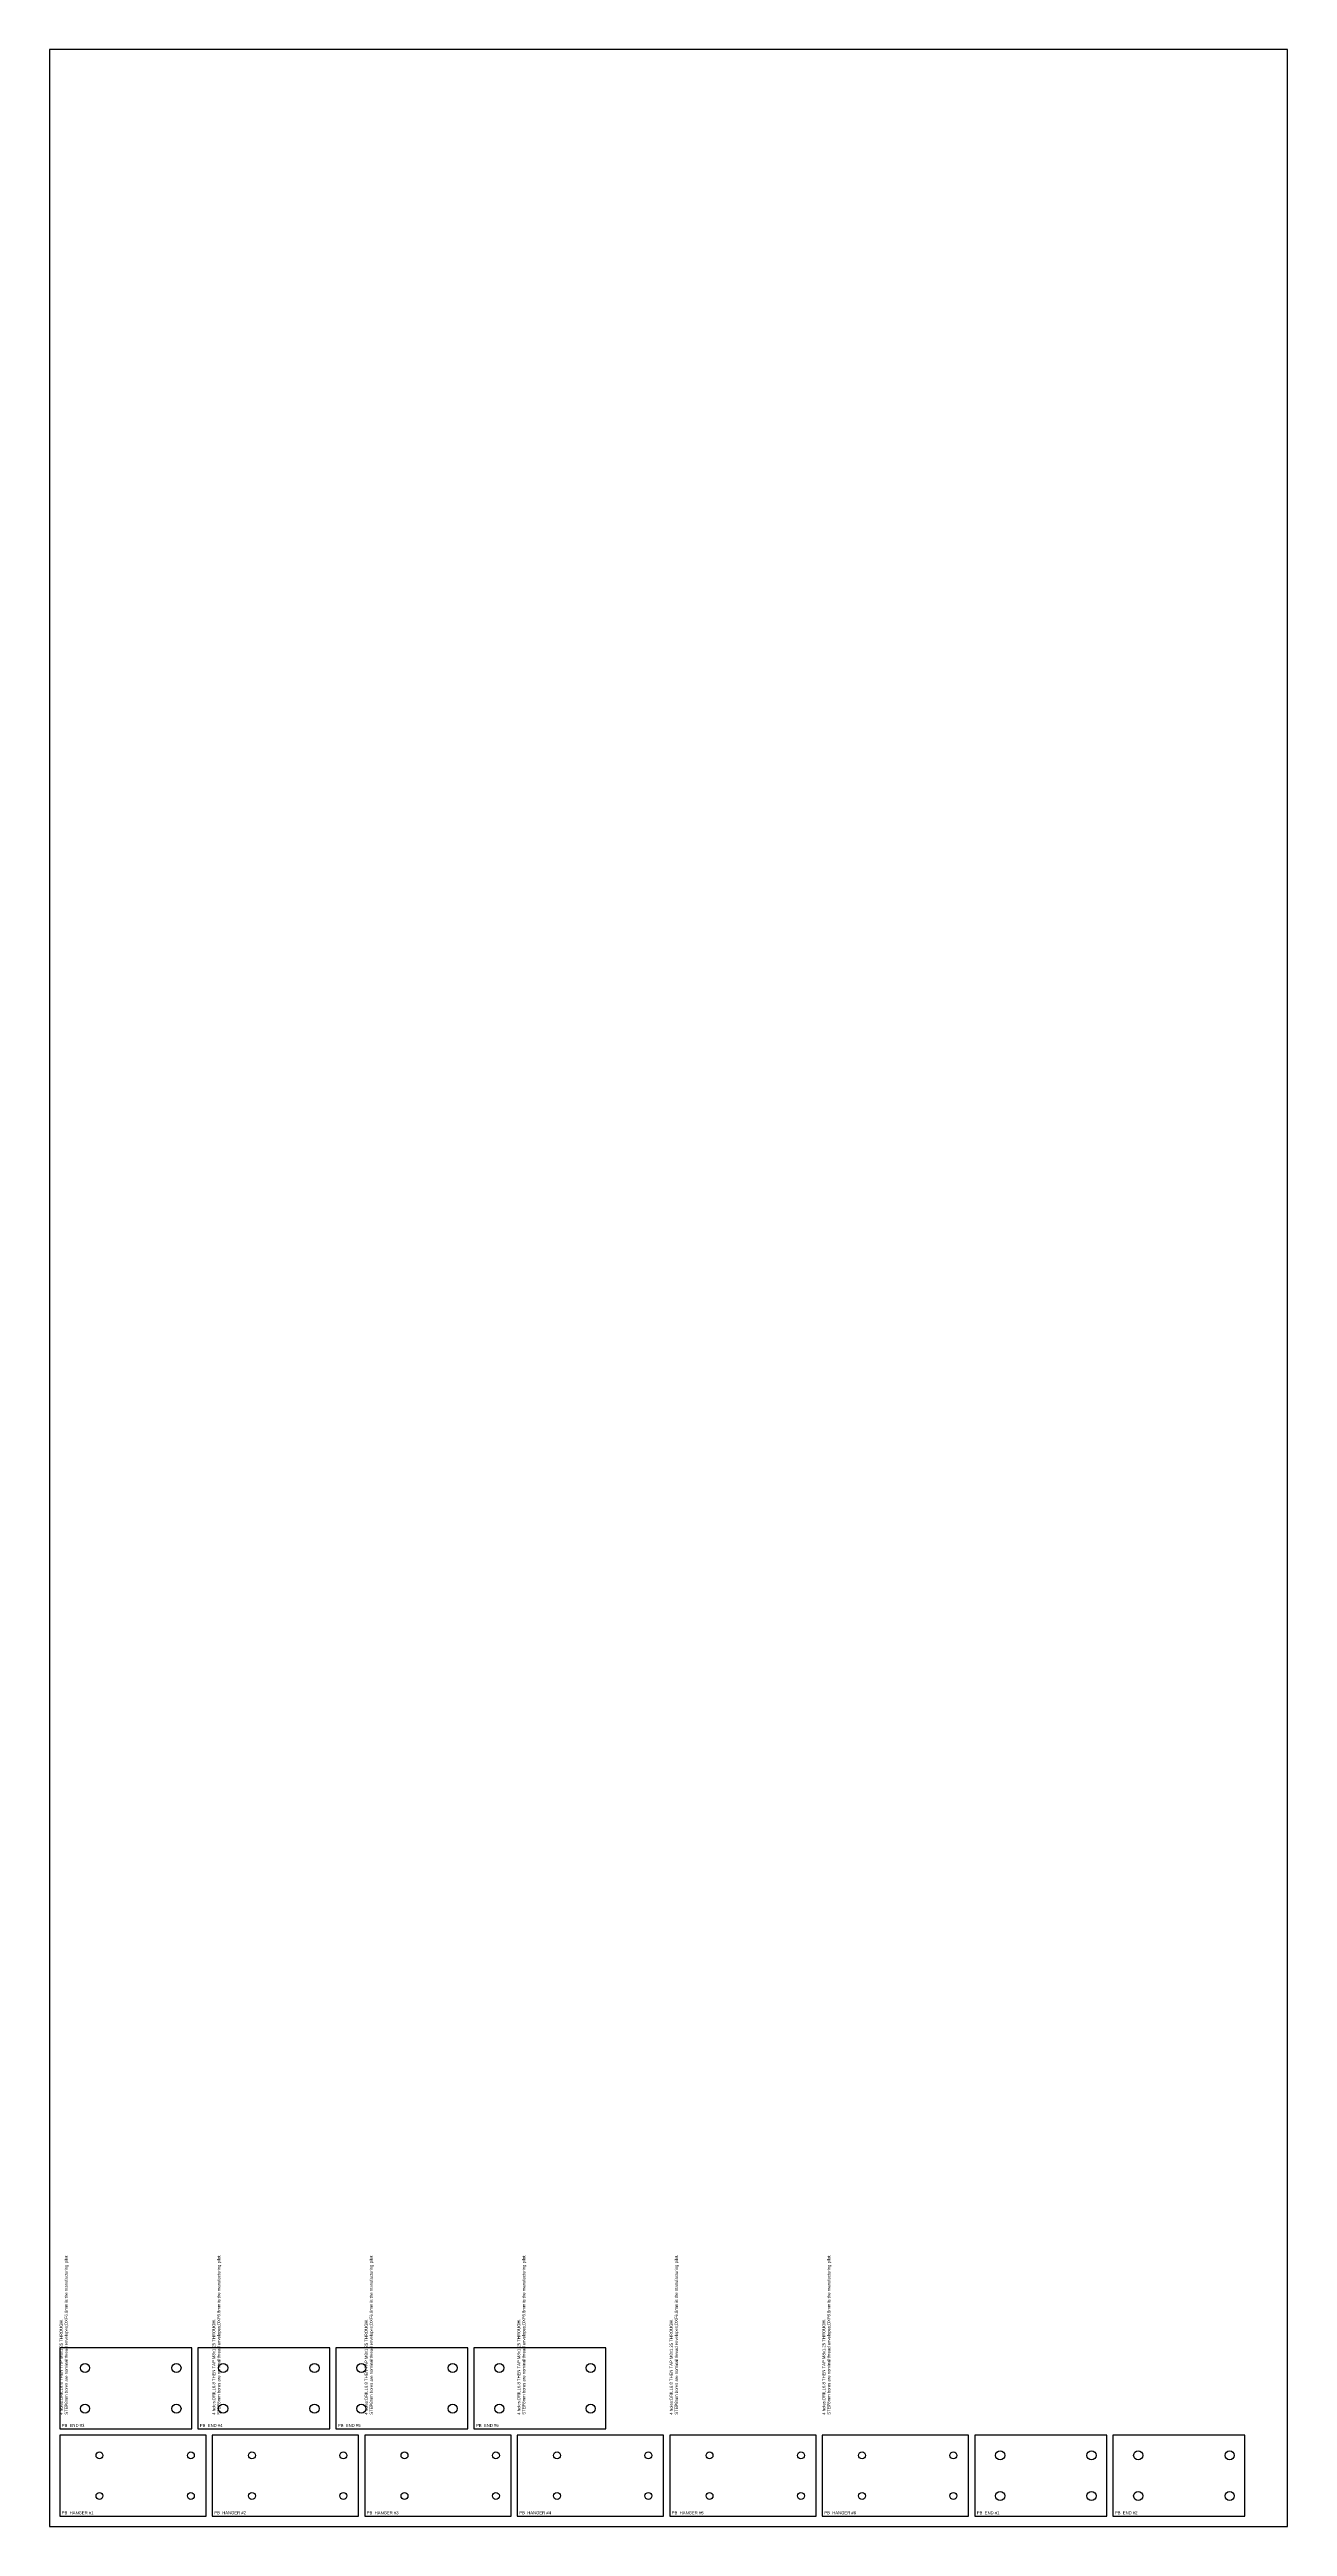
# Model space of a CAD drawing. Header units: millimetres. Extents: x 0 to 1219, y 0 to 2438.
import ezdxf

# ---------------------------------------------------------------- set-up
doc = ezdxf.new("R2010")
doc.units = ezdxf.units.MM
for name, color, linetype in [('CUT_HOLES', 7, 'Continuous'), ('CUT_OUTER', 7, 'Continuous'), ('MACHINING_NOTES', 7, 'Continuous'), ('PART_MARK_NO_CUT', 7, 'Continuous'), ('STOCK_NO_CUT', 7, 'Continuous')]:
    doc.layers.add(name, color=color, linetype=linetype)

msp = doc.modelspace()

# ---------------------------------------------------------------- linework, layer by layer
at = {"layer": 'CUT_HOLES'}
for centre, radius in [((35, 156), 4.5), ((125, 156), 4.5), ((171, 156), 4.5), ((261, 156), 4.5), ((307, 156), 4.5), ((397, 156), 4.5), ((443, 156), 4.5), ((533, 156), 4.5), ((35, 116), 4.5), ((125, 116), 4.5), ((171, 116), 4.5), ((261, 116), 4.5), ((307, 116), 4.5), ((397, 116), 4.5), ((443, 116), 4.5), ((533, 116), 4.5), ((49.2, 70), 3.4), ((139.2, 70), 3.4), ((199.4, 70), 3.4), ((289.4, 70), 3.4), ((349.6, 70), 3.4), ((439.6, 70), 3.4), ((499.8, 70), 3.4), ((589.8, 70), 3.4), ((650, 70), 3.4), ((740, 70), 3.4), ((800.2, 70), 3.4), ((890.2, 70), 3.4), ((936.2, 70), 4.5), ((1026.2, 70), 4.5), ((1072.2, 70), 4.5), ((1162.2, 70), 4.5), ((49.2, 30), 3.4), ((139.2, 30), 3.4), ((199.4, 30), 3.4), ((289.4, 30), 3.4), ((349.6, 30), 3.4), ((439.6, 30), 3.4), ((499.8, 30), 3.4), ((589.8, 30), 3.4), ((650, 30), 3.4), ((740, 30), 3.4), ((800.2, 30), 3.4), ((890.2, 30), 3.4), ((936.2, 30), 4.5), ((1026.2, 30), 4.5), ((1072.2, 30), 4.5), ((1162.2, 30), 4.5)]:
    msp.add_circle(centre, radius, dxfattribs=at)
at = {"layer": 'CUT_OUTER'}
for points in [[(140, 96), (140, 176), (10, 176), (10, 96)], [(276, 96), (276, 176), (146, 176), (146, 96)], [(412, 96), (412, 176), (282, 176), (282, 96)], [(548, 96), (548, 176), (418, 176), (418, 96)], [(154.2, 10), (154.2, 90), (10, 90), (10, 10)], [(304.4, 10), (304.4, 90), (160.2, 90), (160.2, 10)], [(454.6, 10), (454.6, 90), (310.4, 90), (310.4, 10)], [(604.8, 10), (604.8, 90), (460.6, 90), (460.6, 10)], [(755, 10), (755, 90), (610.8, 90), (610.8, 10)], [(905.2, 10), (905.2, 90), (761, 90), (761, 10)], [(1041.2, 10), (1041.2, 90), (911.2, 90), (911.2, 10)], [(1177.2, 10), (1177.2, 90), (1047.2, 90), (1047.2, 10)]]:
    msp.add_lwpolyline(points, close=True, dxfattribs=at)
at = {"layer": 'STOCK_NO_CUT'}
msp.add_lwpolyline([(0, 0), (1219.2, 0), (1219.2, 2438.4), (0, 2438.4)], close=True, dxfattribs=at)

# ---------------------------------------------------------------- texts
at = {"layer": 'MACHINING_NOTES', "char_height": 3, "width": 150, "attachment_point": 1, "rotation": 90}
for insert in [(10, 110), (160.2, 110), (310.4, 110), (460.6, 110), (610.8, 110), (761, 110)]:
    msp.add_mtext('4 holes:DRILL6.8 THEN TAP M8x1.25 THROUGH.\\PSTEP8mm bores are nominal thread envelopes;DXF6.8mm is the manufacturing pilot.', dxfattribs=dict(at, insert=insert))
at = {"layer": 'PART_MARK_NO_CUT'}
for s, p in [('PB_END #3', (12, 98)), ('PB_END #4', (148, 98)), ('PB_END #5', (284, 98)), ('PB_END #6', (420, 98)), ('PB_HANGER #1', (12, 12)), ('PB_HANGER #2', (162.2, 12)), ('PB_HANGER #3', (312.4, 12)), ('PB_HANGER #4', (462.6, 12)), ('PB_HANGER #5', (612.8, 12)), ('PB_HANGER #6', (763, 12)), ('PB_END #1', (913.2, 12)), ('PB_END #2', (1049.2, 12))]:
    msp.add_text(s, height=3, dxfattribs=at).set_placement(p)

doc.saveas('drawing.dxf')
